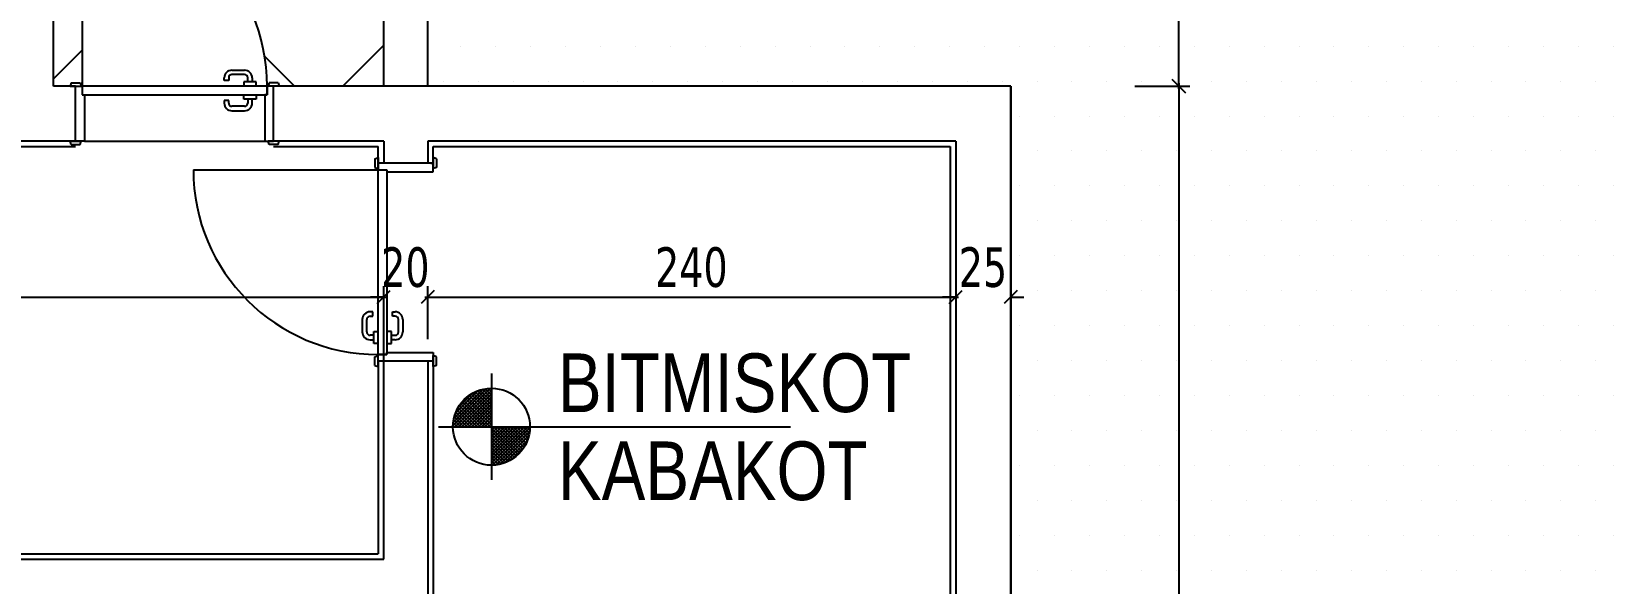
# Model space of a CAD drawing. Header units: millimetres. Extents: x 43168.9 to 43194.6, y -25545.1 to -25543.4.
# Drawn here: x 43178.7749 to 43178.9187, y -25544.0911 to -25544.041 of the extents above; entities that cross this region are included whole.
import ezdxf

# ---------------------------------------------------------------- set-up
doc = ezdxf.new("R2010")
doc.units = ezdxf.units.MM
doc.header["$LTSCALE"] = 200
for name, color, linetype in [('dograma_sgh', 43, 'Continuous'), ('duv_sgh', 4, 'Continuous'), ('gor-2_sgh', 161, 'Continuous'), ('olcuic_sgh', 183, 'Continuous'), ('siva_sgh', 145, 'Continuous'), ('tarama-zemin_sgh', 197, 'Continuous')]:
    doc.layers.add(name, color=color, linetype=linetype)
doc.styles.add('dim', font='VERDANA.TTF', dxfattribs={"width": 0.7})
doc.styles.add('text2', font='arial.ttf')

msp = doc.modelspace()

# ---------------------------------------------------------------- linework, layer by layer
at = {"color": 0, "linetype": 'ByBlock', "lineweight": -2}
for p, q in [((43178.87977, -25544.04651), (43178.87857, -25544.04531)), ((43178.87857, -25544.04531), (43178.87977, -25544.04651)), ((43178.80628, -25544.06568), (43178.80748, -25544.06448)), ((43178.80628, -25544.06568), (43178.80748, -25544.06448)), ((43178.81148, -25544.06448), (43178.81028, -25544.06568)), ((43178.81148, -25544.06448), (43178.81028, -25544.06568)), ((43178.85828, -25544.06568), (43178.85948, -25544.06448)), ((43178.85828, -25544.06568), (43178.85948, -25544.06448)), ((43178.86448, -25544.06448), (43178.86328, -25544.06568))]:
    msp.add_line(p, q, dxfattribs=at)
at = {"color": 0}
for p, q in [((43178.81668, -25544.07204), (43178.81668, -25544.0817)), ((43178.81185, -25544.07687), (43178.84385, -25544.07687))]:
    msp.add_line(p, q, dxfattribs=at)
for p, q in [((43178.81319, -25544.07677), (43178.81659, -25544.07338)), ((43178.81322, -25544.07645), (43178.81626, -25544.0734)), ((43178.81329, -25544.07608), (43178.81591, -25544.07346)), ((43178.81339, -25544.07687), (43178.81668, -25544.07358)), ((43178.81341, -25544.07565), (43178.81548, -25544.07359)), ((43178.81368, -25544.07508), (43178.81489, -25544.07387)), ((43178.81369, -25544.07687), (43178.81668, -25544.07388)), ((43178.81399, -25544.07687), (43178.81668, -25544.07418)), ((43178.81668, -25544.07669), (43178.81431, -25544.07431)), ((43178.81668, -25544.07639), (43178.81447, -25544.07417)), ((43178.81668, -25544.07609), (43178.81464, -25544.07404)), ((43178.81668, -25544.07579), (43178.81482, -25544.07392)), ((43178.81668, -25544.07549), (43178.815, -25544.0738)), ((43178.81668, -25544.07519), (43178.8152, -25544.07371)), ((43178.81668, -25544.07489), (43178.81541, -25544.07362)), ((43178.81668, -25544.07459), (43178.81563, -25544.07354)), ((43178.81668, -25544.07429), (43178.81586, -25544.07347)), ((43178.81668, -25544.07399), (43178.81612, -25544.07342)), ((43178.81668, -25544.07369), (43178.81638, -25544.07339)), ((43178.81668, -25544.07339), (43178.81666, -25544.07337)), ((43178.81447, -25544.07687), (43178.81336, -25544.07576)), ((43178.81477, -25544.07687), (43178.81345, -25544.07555)), ((43178.81507, -25544.07687), (43178.81354, -25544.07534)), ((43178.81537, -25544.07687), (43178.81365, -25544.07514)), ((43178.81567, -25544.07687), (43178.81376, -25544.07496)), ((43178.81597, -25544.07687), (43178.81388, -25544.07478)), ((43178.81627, -25544.07687), (43178.81402, -25544.07462)), ((43178.81657, -25544.07687), (43178.81415, -25544.07445)), ((43178.81429, -25544.07687), (43178.81668, -25544.07448)), ((43178.81459, -25544.07687), (43178.81668, -25544.07478)), ((43178.81489, -25544.07687), (43178.81668, -25544.07507)), ((43178.81519, -25544.07687), (43178.81668, -25544.07537)), ((43178.81549, -25544.07687), (43178.81668, -25544.07567)), ((43178.81328, -25544.07687), (43178.81319, -25544.07678)), ((43178.81358, -25544.07687), (43178.81321, -25544.07651)), ((43178.81388, -25544.07687), (43178.81325, -25544.07624)), ((43178.81417, -25544.07687), (43178.81331, -25544.076)), ((43178.81579, -25544.07687), (43178.81668, -25544.07597)), ((43178.81609, -25544.07687), (43178.81668, -25544.07627)), ((43178.81638, -25544.07687), (43178.81668, -25544.07657)), ((43178.81668, -25544.07717), (43178.81698, -25544.07687)), ((43178.81668, -25544.07747), (43178.81728, -25544.07687)), ((43178.81668, -25544.07777), (43178.81758, -25544.07687)), ((43178.81668, -25544.07807), (43178.81788, -25544.07687)), ((43178.81668, -25544.07837), (43178.81818, -25544.07687)), ((43178.81668, -25544.07867), (43178.81848, -25544.07687)), ((43178.81668, -25544.07897), (43178.81878, -25544.07687)), ((43178.81668, -25544.07927), (43178.81908, -25544.07687)), ((43178.81668, -25544.07956), (43178.81938, -25544.07687)), ((43178.81668, -25544.07986), (43178.81968, -25544.07687)), ((43178.81668, -25544.08016), (43178.81998, -25544.07687)), ((43178.8191, -25544.0794), (43178.81668, -25544.07699)), ((43178.81894, -25544.07954), (43178.81668, -25544.07728)), ((43178.81678, -25544.08036), (43178.82018, -25544.07697)), ((43178.81924, -25544.07925), (43178.81687, -25544.07687)), ((43178.81939, -25544.07909), (43178.81717, -25544.07687)), ((43178.81951, -25544.07892), (43178.81747, -25544.07687)), ((43178.81963, -25544.07874), (43178.81777, -25544.07687)), ((43178.81975, -25544.07856), (43178.81807, -25544.07687)), ((43178.81984, -25544.07835), (43178.81837, -25544.07687)), ((43178.81994, -25544.07814), (43178.81866, -25544.07687)), ((43178.82002, -25544.07792), (43178.81896, -25544.07687)), ((43178.82008, -25544.07769), (43178.81926, -25544.07687)), ((43178.82013, -25544.07744), (43178.81956, -25544.07687)), ((43178.82017, -25544.07718), (43178.81986, -25544.07687)), ((43178.82018, -25544.07689), (43178.82016, -25544.07687)), ((43178.81877, -25544.07967), (43178.81668, -25544.07758)), ((43178.8186, -25544.0798), (43178.81668, -25544.07788)), ((43178.81841, -25544.07991), (43178.81668, -25544.07818)), ((43178.81821, -25544.08001), (43178.81668, -25544.07848)), ((43178.81711, -25544.08034), (43178.82015, -25544.07729)), ((43178.81748, -25544.08027), (43178.8201, -25544.07765)), ((43178.8179, -25544.08014), (43178.81997, -25544.07808)), ((43178.81847, -25544.07987), (43178.81968, -25544.07866)), ((43178.818, -25544.0801), (43178.81668, -25544.07878)), ((43178.81779, -25544.08019), (43178.81668, -25544.07908)), ((43178.81755, -25544.08025), (43178.81668, -25544.07938)), ((43178.81731, -25544.08031), (43178.81668, -25544.07968)), ((43178.81705, -25544.08034), (43178.81668, -25544.07998)), ((43178.81677, -25544.08036), (43178.81668, -25544.08028))]:
    msp.add_line(p, q)
msp.add_circle((43178.81668, -25544.07687), 0.0035, dxfattribs=at)
at = {"layer": 'dograma_sgh', "color": 145}
for p, q in [((43178.77948, -25544.02911), (43178.77948, -25544.04591)), ((43178.78958, -25544.05351), (43178.80638, -25544.05351))]:
    msp.add_line(p, q, dxfattribs=at)
at = {"layer": 'dograma_sgh'}
for p, q in [((43178.77848, -25544.04561), (43178.77838, -25544.04591)), ((43178.77848, -25544.04561), (43178.77928, -25544.04561)), ((43178.77928, -25544.04561), (43178.77938, -25544.04591)), ((43178.79239, -25544.04541), (43178.79239, -25544.04517)), ((43178.79279, -25544.04541), (43178.79239, -25544.04541)), ((43178.79279, -25544.04517), (43178.79279, -25544.04541)), ((43178.79309, -25544.04447), (43178.79423, -25544.04447)), ((43178.79423, -25544.04487), (43178.79309, -25544.04487)), ((43178.79528, -25544.04551), (43178.79418, -25544.04551)), ((43178.79418, -25544.04551), (43178.79418, -25544.04591)), ((43178.79453, -25544.04551), (43178.79453, -25544.04517)), ((43178.79493, -25544.04517), (43178.79493, -25544.04551)), ((43178.79528, -25544.04591), (43178.79528, -25544.04551)), ((43178.79648, -25544.04561), (43178.79638, -25544.04591)), ((43178.79728, -25544.04561), (43178.79648, -25544.04561)), ((43178.79728, -25544.04561), (43178.79738, -25544.04591)), ((43178.77838, -25544.04591), (43178.77938, -25544.04591)), ((43178.77888, -25544.05091), (43178.77888, -25544.04591)), ((43178.77888, -25544.04591), (43178.77948, -25544.04591)), ((43178.79628, -25544.04591), (43178.77948, -25544.04591)), ((43178.77948, -25544.04591), (43178.77948, -25544.04671)), ((43178.77948, -25544.04591), (43178.77948, -25544.04621)), ((43178.77948, -25544.04621), (43178.77948, -25544.04671)), ((43178.77948, -25544.04671), (43178.79628, -25544.04671)), ((43178.77948, -25544.04671), (43178.77968, -25544.04671)), ((43178.77968, -25544.04671), (43178.77968, -25544.05091)), ((43178.79418, -25544.04711), (43178.79418, -25544.04671)), ((43178.79528, -25544.04671), (43178.79528, -25544.04711)), ((43178.79628, -25544.04671), (43178.79608, -25544.04671)), ((43178.79608, -25544.04671), (43178.79608, -25544.05091)), ((43178.79628, -25544.04671), (43178.79628, -25544.04591)), ((43178.79688, -25544.04591), (43178.79628, -25544.04591)), ((43178.79628, -25544.04591), (43178.79628, -25544.04621)), ((43178.79628, -25544.04621), (43178.79628, -25544.04671)), ((43178.79738, -25544.04591), (43178.79638, -25544.04591)), ((43178.79688, -25544.05091), (43178.79688, -25544.04591)), ((43178.79279, -25544.04721), (43178.79239, -25544.04721)), ((43178.79239, -25544.04721), (43178.79239, -25544.04745)), ((43178.79279, -25544.04745), (43178.79279, -25544.04721)), ((43178.79423, -25544.04775), (43178.79309, -25544.04775)), ((43178.79309, -25544.04815), (43178.79423, -25544.04815)), ((43178.79528, -25544.04711), (43178.79418, -25544.04711)), ((43178.79453, -25544.04711), (43178.79453, -25544.04745)), ((43178.79493, -25544.04745), (43178.79493, -25544.04711)), ((43178.77848, -25544.05121), (43178.77838, -25544.05091)), ((43178.77838, -25544.05091), (43178.77938, -25544.05091)), ((43178.77848, -25544.05121), (43178.77928, -25544.05121)), ((43178.77968, -25544.05091), (43178.77888, -25544.05091)), ((43178.77928, -25544.05121), (43178.77938, -25544.05091)), ((43178.77968, -25544.05091), (43178.79608, -25544.05091)), ((43178.79608, -25544.05091), (43178.79688, -25544.05091)), ((43178.79648, -25544.05121), (43178.79638, -25544.05091)), ((43178.79738, -25544.05091), (43178.79638, -25544.05091)), ((43178.79728, -25544.05121), (43178.79648, -25544.05121)), ((43178.79728, -25544.05121), (43178.79738, -25544.05091)), ((43178.80608, -25544.05251), (43178.80638, -25544.05241)), ((43178.80608, -25544.05251), (43178.80608, -25544.05331)), ((43178.80638, -25544.05241), (43178.80638, -25544.05341)), ((43178.81168, -25544.05251), (43178.81138, -25544.05241)), ((43178.81138, -25544.05241), (43178.81138, -25544.05341)), ((43178.81168, -25544.05251), (43178.81168, -25544.05331)), ((43178.80608, -25544.05331), (43178.80638, -25544.05341)), ((43178.81138, -25544.05291), (43178.80638, -25544.05291)), ((43178.80638, -25544.05291), (43178.80638, -25544.05351)), ((43178.80638, -25544.07031), (43178.80638, -25544.05351)), ((43178.80638, -25544.05351), (43178.80718, -25544.05351)), ((43178.80638, -25544.05351), (43178.80668, -25544.05351)), ((43178.80668, -25544.05351), (43178.80718, -25544.05351)), ((43178.80718, -25544.05351), (43178.80718, -25544.07031)), ((43178.80718, -25544.05351), (43178.80718, -25544.05371)), ((43178.80718, -25544.05371), (43178.81138, -25544.05371)), ((43178.81138, -25544.05371), (43178.81138, -25544.05291)), ((43178.81168, -25544.05331), (43178.81138, -25544.05341)), ((43178.80494, -25544.06712), (43178.80494, -25544.06826)), ((43178.80534, -25544.06826), (43178.80534, -25544.06712)), ((43178.80588, -25544.06642), (43178.80564, -25544.06642)), ((43178.80564, -25544.06682), (43178.80588, -25544.06682)), ((43178.80588, -25544.06682), (43178.80588, -25544.06642)), ((43178.80768, -25544.06682), (43178.80768, -25544.06642)), ((43178.80768, -25544.06642), (43178.80792, -25544.06642)), ((43178.80792, -25544.06682), (43178.80768, -25544.06682)), ((43178.80822, -25544.06826), (43178.80822, -25544.06712)), ((43178.80862, -25544.06712), (43178.80862, -25544.06826)), ((43178.80598, -25544.06856), (43178.80564, -25544.06856)), ((43178.80598, -25544.06931), (43178.80598, -25544.06821)), ((43178.80598, -25544.06821), (43178.80638, -25544.06821)), ((43178.80758, -25544.06821), (43178.80718, -25544.06821)), ((43178.80758, -25544.06931), (43178.80758, -25544.06821)), ((43178.80758, -25544.06856), (43178.80792, -25544.06856)), ((43178.80564, -25544.06896), (43178.80598, -25544.06896)), ((43178.80638, -25544.06931), (43178.80598, -25544.06931)), ((43178.80718, -25544.06931), (43178.80758, -25544.06931)), ((43178.80792, -25544.06896), (43178.80758, -25544.06896)), ((43178.80608, -25544.07051), (43178.80638, -25544.07041)), ((43178.80608, -25544.07131), (43178.80608, -25544.07051)), ((43178.80608, -25544.07131), (43178.80638, -25544.07141)), ((43178.80718, -25544.07031), (43178.80638, -25544.07031)), ((43178.80638, -25544.07091), (43178.80638, -25544.07031)), ((43178.80638, -25544.07031), (43178.80668, -25544.07031)), ((43178.80638, -25544.07141), (43178.80638, -25544.07041)), ((43178.81138, -25544.07091), (43178.80638, -25544.07091)), ((43178.80668, -25544.07031), (43178.80718, -25544.07031)), ((43178.80718, -25544.07031), (43178.80718, -25544.07011)), ((43178.80718, -25544.07011), (43178.81138, -25544.07011)), ((43178.81138, -25544.07011), (43178.81138, -25544.07091)), ((43178.81168, -25544.07051), (43178.81138, -25544.07041)), ((43178.81138, -25544.07141), (43178.81138, -25544.07041)), ((43178.81168, -25544.07131), (43178.81138, -25544.07141)), ((43178.81168, -25544.07131), (43178.81168, -25544.07051))]:
    msp.add_line(p, q, dxfattribs=at)
at = {"layer": 'dograma_sgh', "color": 145}
for centre, start, end in [((43178.77948, -25544.04591), 0, 90), ((43178.80638, -25544.05351), 180, 270)]:
    msp.add_arc(centre, 0.0168, start, end, dxfattribs=at)
at = {"layer": 'dograma_sgh'}
for centre, radius, start, end in [((43178.79309, -25544.04517), 0.0007, 90, 180), ((43178.79309, -25544.04517), 0.0003, 90, 180), ((43178.79423, -25544.04517), 0.0007, 0, 90), ((43178.79423, -25544.04517), 0.0003, 0, 90), ((43178.79309, -25544.04745), 0.0007, 180, 270), ((43178.79309, -25544.04745), 0.0003, 180, 270), ((43178.79423, -25544.04745), 0.0003, 270, 360), ((43178.79423, -25544.04745), 0.0007, 270, 360), ((43178.80564, -25544.06712), 0.0007, 90, 180), ((43178.80564, -25544.06712), 0.0003, 90, 180), ((43178.80792, -25544.06712), 0.0007, 0, 90), ((43178.80792, -25544.06712), 0.0003, 0, 90), ((43178.80564, -25544.06826), 0.0007, 180, 270), ((43178.80564, -25544.06826), 0.0003, 180, 270), ((43178.80792, -25544.06826), 0.0003, 270, 0), ((43178.80792, -25544.06826), 0.0007, 270, 0)]:
    msp.add_arc(centre, radius, start, end, dxfattribs=at)
at = {"layer": 'duv_sgh'}
for p, q in [((43178.77688, -25544.04591), (43178.77688, -25544.00074)), ((43178.77888, -25544.04591), (43178.77688, -25544.04591)), ((43178.77888, -25544.05091), (43178.77888, -25544.04591)), ((43178.86388, -25544.04591), (43178.79688, -25544.04591)), ((43178.79688, -25544.05091), (43178.79688, -25544.04591)), ((43178.86388, -25544.04591), (43178.86388, -25544.20113)), ((43178.86388, -25544.20113), (43178.86388, -25544.04591)), ((43178.77888, -25544.05091), (43178.69688, -25544.05091)), ((43178.80688, -25544.05091), (43178.79688, -25544.05091)), ((43178.80688, -25544.05091), (43178.80688, -25544.05291)), ((43178.85888, -25544.05091), (43178.81088, -25544.05091)), ((43178.81088, -25544.05091), (43178.81088, -25544.05291)), ((43178.85888, -25544.05091), (43178.85888, -25544.20265)), ((43178.85888, -25544.05091), (43178.85888, -25544.20265)), ((43178.81138, -25544.05291), (43178.80638, -25544.05291)), ((43178.81138, -25544.07091), (43178.80638, -25544.07091)), ((43178.80688, -25544.08891), (43178.80688, -25544.07091)), ((43178.81088, -25544.07091), (43178.81088, -25544.21107)), ((43178.69688, -25544.08891), (43178.80688, -25544.08891))]:
    msp.add_line(p, q, dxfattribs=at)
at = {"layer": 'gor-2_sgh'}
for p, q in [((43178.80688, -25544.04591), (43178.80688, -25543.90691)), ((43178.81088, -25544.04591), (43178.81088, -25543.91091))]:
    msp.add_line(p, q, dxfattribs=at)
at = {"layer": 'olcuic_sgh'}
for p, q in [((43178.87917, -25544.04616), (43178.87917, -25543.91066)), ((43178.87517, -25544.04591), (43178.88017, -25544.04591)), ((43178.87517, -25544.04591), (43178.88017, -25544.04591)), ((43178.87917, -25544.04566), (43178.87917, -25544.28016)), ((43178.85888, -25544.05308), (43178.85888, -25544.06608)), ((43178.85888, -25544.05308), (43178.85888, -25544.06608)), ((43178.86388, -25544.05308), (43178.86388, -25544.06608)), ((43178.80688, -25544.07708), (43178.80688, -25544.06408)), ((43178.80688, -25544.07708), (43178.80688, -25544.06408)), ((43178.81088, -25544.06891), (43178.81088, -25544.06408)), ((43178.81088, -25544.06891), (43178.81088, -25544.06408)), ((43178.69663, -25544.06508), (43178.80713, -25544.06508)), ((43178.80688, -25544.06508), (43178.80568, -25544.06508)), ((43178.81063, -25544.06508), (43178.85913, -25544.06508)), ((43178.81088, -25544.06508), (43178.81208, -25544.06508)), ((43178.85888, -25544.06508), (43178.85768, -25544.06508)), ((43178.86388, -25544.06508), (43178.86508, -25544.06508))]:
    msp.add_line(p, q, dxfattribs=at)
at = {"layer": 'siva_sgh'}
for p, q in [((43178.69738, -25544.05141), (43178.77888, -25544.05141)), ((43178.79688, -25544.05141), (43178.80638, -25544.05141)), ((43178.80638, -25544.05351), (43178.80638, -25544.05141)), ((43178.81138, -25544.05141), (43178.85838, -25544.05141)), ((43178.81138, -25544.05291), (43178.81138, -25544.05141)), ((43178.85838, -25544.05141), (43178.85838, -25544.20265)), ((43178.81118, -25544.05291), (43178.81138, -25544.05291)), ((43178.80658, -25544.07091), (43178.80638, -25544.07091)), ((43178.80638, -25544.07091), (43178.80638, -25544.08841)), ((43178.81138, -25544.07091), (43178.81138, -25544.21107)), ((43178.69738, -25544.08841), (43178.80638, -25544.08841))]:
    msp.add_line(p, q, dxfattribs=at)
at = {"layer": 'tarama-zemin_sgh'}
for p, q in [((43178.77688, -25544.04525), (43178.77948, -25544.04265)), ((43178.80316, -25544.04591), (43178.80688, -25544.04219)), ((43178.81389, -25544.04228), (43178.81389, -25544.04228)), ((43178.81706, -25544.04228), (43178.81706, -25544.04228)), ((43178.82024, -25544.04228), (43178.82024, -25544.04228)), ((43178.82341, -25544.04228), (43178.82341, -25544.04228)), ((43178.82659, -25544.04228), (43178.82659, -25544.04228)), ((43178.82976, -25544.04228), (43178.82976, -25544.04228)), ((43178.83294, -25544.04228), (43178.83294, -25544.04228)), ((43178.83611, -25544.04228), (43178.83611, -25544.04228)), ((43178.83929, -25544.04228), (43178.83929, -25544.04228)), ((43178.84246, -25544.04228), (43178.84246, -25544.04228)), ((43178.84564, -25544.04228), (43178.84564, -25544.04228)), ((43178.84881, -25544.04228), (43178.84881, -25544.04228)), ((43178.85199, -25544.04228), (43178.85199, -25544.04228)), ((43178.85516, -25544.04228), (43178.85516, -25544.04228)), ((43178.85834, -25544.04228), (43178.85834, -25544.04228)), ((43178.86151, -25544.04228), (43178.86151, -25544.04228)), ((43178.86469, -25544.04228), (43178.86469, -25544.04228)), ((43178.86786, -25544.04228), (43178.86786, -25544.04228)), ((43178.87104, -25544.04228), (43178.87104, -25544.04228)), ((43178.87421, -25544.04228), (43178.87421, -25544.04228)), ((43178.87739, -25544.04228), (43178.87739, -25544.04228)), ((43178.88056, -25544.04228), (43178.88056, -25544.04228)), ((43178.88374, -25544.04228), (43178.88374, -25544.04228)), ((43178.88691, -25544.04228), (43178.88691, -25544.04228)), ((43178.89009, -25544.04228), (43178.89009, -25544.04228)), ((43178.89326, -25544.04228), (43178.89326, -25544.04228)), ((43178.89644, -25544.04228), (43178.89644, -25544.04228)), ((43178.89961, -25544.04228), (43178.89961, -25544.04228)), ((43178.90279, -25544.04228), (43178.90279, -25544.04228)), ((43178.90596, -25544.04228), (43178.90596, -25544.04228)), ((43178.90914, -25544.04228), (43178.90914, -25544.04228)), ((43178.91231, -25544.04228), (43178.91231, -25544.04228)), ((43178.91549, -25544.04228), (43178.91549, -25544.04228)), ((43178.91866, -25544.04228), (43178.91866, -25544.04228)), ((43178.79877, -25544.04591), (43178.79606, -25544.04319)), ((43178.8123, -25544.04545), (43178.8123, -25544.04545)), ((43178.81547, -25544.04545), (43178.81547, -25544.04545)), ((43178.81865, -25544.04545), (43178.81865, -25544.04545)), ((43178.82182, -25544.04545), (43178.82182, -25544.04545)), ((43178.825, -25544.04545), (43178.825, -25544.04545)), ((43178.82817, -25544.04545), (43178.82817, -25544.04545)), ((43178.83135, -25544.04545), (43178.83135, -25544.04545)), ((43178.83452, -25544.04545), (43178.83452, -25544.04545)), ((43178.8377, -25544.04545), (43178.8377, -25544.04545)), ((43178.84087, -25544.04545), (43178.84087, -25544.04545)), ((43178.84405, -25544.04545), (43178.84405, -25544.04545)), ((43178.84722, -25544.04545), (43178.84722, -25544.04545)), ((43178.8504, -25544.04545), (43178.8504, -25544.04545)), ((43178.85357, -25544.04545), (43178.85357, -25544.04545)), ((43178.85675, -25544.04545), (43178.85675, -25544.04545)), ((43178.85992, -25544.04545), (43178.85992, -25544.04545)), ((43178.8631, -25544.04545), (43178.8631, -25544.04545)), ((43178.86627, -25544.04545), (43178.86627, -25544.04545)), ((43178.86945, -25544.04545), (43178.86945, -25544.04545)), ((43178.87262, -25544.04545), (43178.87262, -25544.04545)), ((43178.8758, -25544.04545), (43178.8758, -25544.04545)), ((43178.87897, -25544.04545), (43178.87897, -25544.04545)), ((43178.88215, -25544.04545), (43178.88215, -25544.04545)), ((43178.88532, -25544.04545), (43178.88532, -25544.04545)), ((43178.8885, -25544.04545), (43178.8885, -25544.04545)), ((43178.89167, -25544.04545), (43178.89167, -25544.04545)), ((43178.89485, -25544.04545), (43178.89485, -25544.04545)), ((43178.89802, -25544.04545), (43178.89802, -25544.04545)), ((43178.9012, -25544.04545), (43178.9012, -25544.04545)), ((43178.90437, -25544.04545), (43178.90437, -25544.04545)), ((43178.90755, -25544.04545), (43178.90755, -25544.04545)), ((43178.91072, -25544.04545), (43178.91072, -25544.04545)), ((43178.9139, -25544.04545), (43178.9139, -25544.04545)), ((43178.91707, -25544.04545), (43178.91707, -25544.04545)), ((43178.86469, -25544.04863), (43178.86469, -25544.04863)), ((43178.86786, -25544.04863), (43178.86786, -25544.04863)), ((43178.87104, -25544.04863), (43178.87104, -25544.04863)), ((43178.87421, -25544.04863), (43178.87421, -25544.04863)), ((43178.87739, -25544.04863), (43178.87739, -25544.04863)), ((43178.88056, -25544.04863), (43178.88056, -25544.04863)), ((43178.88374, -25544.04863), (43178.88374, -25544.04863)), ((43178.88691, -25544.04863), (43178.88691, -25544.04863)), ((43178.89009, -25544.04863), (43178.89009, -25544.04863)), ((43178.89326, -25544.04863), (43178.89326, -25544.04863)), ((43178.89644, -25544.04863), (43178.89644, -25544.04863)), ((43178.89961, -25544.04863), (43178.89961, -25544.04863)), ((43178.90279, -25544.04863), (43178.90279, -25544.04863)), ((43178.90596, -25544.04863), (43178.90596, -25544.04863)), ((43178.90914, -25544.04863), (43178.90914, -25544.04863)), ((43178.91231, -25544.04863), (43178.91231, -25544.04863)), ((43178.91549, -25544.04863), (43178.91549, -25544.04863)), ((43178.91866, -25544.04863), (43178.91866, -25544.04863)), ((43178.86627, -25544.0518), (43178.86627, -25544.0518)), ((43178.86945, -25544.0518), (43178.86945, -25544.0518)), ((43178.87262, -25544.0518), (43178.87262, -25544.0518)), ((43178.8758, -25544.0518), (43178.8758, -25544.0518)), ((43178.87897, -25544.0518), (43178.87897, -25544.0518)), ((43178.88215, -25544.0518), (43178.88215, -25544.0518)), ((43178.88532, -25544.0518), (43178.88532, -25544.0518)), ((43178.8885, -25544.0518), (43178.8885, -25544.0518)), ((43178.89167, -25544.0518), (43178.89167, -25544.0518)), ((43178.89485, -25544.0518), (43178.89485, -25544.0518)), ((43178.89802, -25544.0518), (43178.89802, -25544.0518)), ((43178.9012, -25544.0518), (43178.9012, -25544.0518)), ((43178.90437, -25544.0518), (43178.90437, -25544.0518)), ((43178.90755, -25544.0518), (43178.90755, -25544.0518)), ((43178.91072, -25544.0518), (43178.91072, -25544.0518)), ((43178.9139, -25544.0518), (43178.9139, -25544.0518)), ((43178.91707, -25544.0518), (43178.91707, -25544.0518)), ((43178.86469, -25544.05498), (43178.86469, -25544.05498)), ((43178.86786, -25544.05498), (43178.86786, -25544.05498)), ((43178.87104, -25544.05498), (43178.87104, -25544.05498)), ((43178.87421, -25544.05498), (43178.87421, -25544.05498)), ((43178.87739, -25544.05498), (43178.87739, -25544.05498)), ((43178.88056, -25544.05498), (43178.88056, -25544.05498)), ((43178.88374, -25544.05498), (43178.88374, -25544.05498)), ((43178.88691, -25544.05498), (43178.88691, -25544.05498)), ((43178.89009, -25544.05498), (43178.89009, -25544.05498)), ((43178.89326, -25544.05498), (43178.89326, -25544.05498)), ((43178.89644, -25544.05498), (43178.89644, -25544.05498)), ((43178.89961, -25544.05498), (43178.89961, -25544.05498)), ((43178.90279, -25544.05498), (43178.90279, -25544.05498)), ((43178.90596, -25544.05498), (43178.90596, -25544.05498)), ((43178.90914, -25544.05498), (43178.90914, -25544.05498)), ((43178.91231, -25544.05498), (43178.91231, -25544.05498)), ((43178.91549, -25544.05498), (43178.91549, -25544.05498)), ((43178.91866, -25544.05498), (43178.91866, -25544.05498)), ((43178.86627, -25544.05815), (43178.86627, -25544.05815)), ((43178.86945, -25544.05815), (43178.86945, -25544.05815)), ((43178.87262, -25544.05815), (43178.87262, -25544.05815)), ((43178.8758, -25544.05815), (43178.8758, -25544.05815)), ((43178.87897, -25544.05815), (43178.87897, -25544.05815)), ((43178.88215, -25544.05815), (43178.88215, -25544.05815)), ((43178.88532, -25544.05815), (43178.88532, -25544.05815)), ((43178.8885, -25544.05815), (43178.8885, -25544.05815)), ((43178.89167, -25544.05815), (43178.89167, -25544.05815)), ((43178.89485, -25544.05815), (43178.89485, -25544.05815)), ((43178.89802, -25544.05815), (43178.89802, -25544.05815)), ((43178.9012, -25544.05815), (43178.9012, -25544.05815)), ((43178.90437, -25544.05815), (43178.90437, -25544.05815)), ((43178.90755, -25544.05815), (43178.90755, -25544.05815)), ((43178.91072, -25544.05815), (43178.91072, -25544.05815)), ((43178.9139, -25544.05815), (43178.9139, -25544.05815)), ((43178.91707, -25544.05815), (43178.91707, -25544.05815)), ((43178.86469, -25544.06133), (43178.86469, -25544.06133)), ((43178.86786, -25544.06133), (43178.86786, -25544.06133)), ((43178.87104, -25544.06133), (43178.87104, -25544.06133)), ((43178.87421, -25544.06133), (43178.87421, -25544.06133)), ((43178.87739, -25544.06133), (43178.87739, -25544.06133)), ((43178.88056, -25544.06133), (43178.88056, -25544.06133)), ((43178.88374, -25544.06133), (43178.88374, -25544.06133)), ((43178.88691, -25544.06133), (43178.88691, -25544.06133)), ((43178.89009, -25544.06133), (43178.89009, -25544.06133)), ((43178.89326, -25544.06133), (43178.89326, -25544.06133)), ((43178.89644, -25544.06133), (43178.89644, -25544.06133)), ((43178.89961, -25544.06133), (43178.89961, -25544.06133)), ((43178.90279, -25544.06133), (43178.90279, -25544.06133)), ((43178.90596, -25544.06133), (43178.90596, -25544.06133)), ((43178.90914, -25544.06133), (43178.90914, -25544.06133)), ((43178.91231, -25544.06133), (43178.91231, -25544.06133)), ((43178.91549, -25544.06133), (43178.91549, -25544.06133)), ((43178.91866, -25544.06133), (43178.91866, -25544.06133)), ((43178.86627, -25544.0645), (43178.86627, -25544.0645)), ((43178.86945, -25544.0645), (43178.86945, -25544.0645)), ((43178.87262, -25544.0645), (43178.87262, -25544.0645)), ((43178.8758, -25544.0645), (43178.8758, -25544.0645)), ((43178.87897, -25544.0645), (43178.87897, -25544.0645)), ((43178.88215, -25544.0645), (43178.88215, -25544.0645)), ((43178.88532, -25544.0645), (43178.88532, -25544.0645)), ((43178.8885, -25544.0645), (43178.8885, -25544.0645)), ((43178.89167, -25544.0645), (43178.89167, -25544.0645)), ((43178.89485, -25544.0645), (43178.89485, -25544.0645)), ((43178.89802, -25544.0645), (43178.89802, -25544.0645)), ((43178.9012, -25544.0645), (43178.9012, -25544.0645)), ((43178.90437, -25544.0645), (43178.90437, -25544.0645)), ((43178.90755, -25544.0645), (43178.90755, -25544.0645)), ((43178.91072, -25544.0645), (43178.91072, -25544.0645)), ((43178.9139, -25544.0645), (43178.9139, -25544.0645)), ((43178.91707, -25544.0645), (43178.91707, -25544.0645)), ((43178.86469, -25544.06768), (43178.86469, -25544.06768)), ((43178.86786, -25544.06768), (43178.86786, -25544.06768)), ((43178.87104, -25544.06768), (43178.87104, -25544.06768)), ((43178.87421, -25544.06768), (43178.87421, -25544.06768)), ((43178.87739, -25544.06768), (43178.87739, -25544.06768)), ((43178.88056, -25544.06768), (43178.88056, -25544.06768)), ((43178.88374, -25544.06768), (43178.88374, -25544.06768)), ((43178.88691, -25544.06768), (43178.88691, -25544.06768)), ((43178.89009, -25544.06768), (43178.89009, -25544.06768)), ((43178.89326, -25544.06768), (43178.89326, -25544.06768)), ((43178.89644, -25544.06768), (43178.89644, -25544.06768)), ((43178.89961, -25544.06768), (43178.89961, -25544.06768)), ((43178.90279, -25544.06768), (43178.90279, -25544.06768)), ((43178.90596, -25544.06768), (43178.90596, -25544.06768)), ((43178.90914, -25544.06768), (43178.90914, -25544.06768)), ((43178.91231, -25544.06768), (43178.91231, -25544.06768)), ((43178.91549, -25544.06768), (43178.91549, -25544.06768)), ((43178.91866, -25544.06768), (43178.91866, -25544.06768)), ((43178.86627, -25544.07085), (43178.86627, -25544.07085)), ((43178.86945, -25544.07085), (43178.86945, -25544.07085)), ((43178.87262, -25544.07085), (43178.87262, -25544.07085)), ((43178.8758, -25544.07085), (43178.8758, -25544.07085)), ((43178.87897, -25544.07085), (43178.87897, -25544.07085)), ((43178.88215, -25544.07085), (43178.88215, -25544.07085)), ((43178.88532, -25544.07085), (43178.88532, -25544.07085)), ((43178.8885, -25544.07085), (43178.8885, -25544.07085)), ((43178.89167, -25544.07085), (43178.89167, -25544.07085)), ((43178.89485, -25544.07085), (43178.89485, -25544.07085)), ((43178.89802, -25544.07085), (43178.89802, -25544.07085)), ((43178.9012, -25544.07085), (43178.9012, -25544.07085)), ((43178.90437, -25544.07085), (43178.90437, -25544.07085)), ((43178.90755, -25544.07085), (43178.90755, -25544.07085)), ((43178.91072, -25544.07085), (43178.91072, -25544.07085)), ((43178.9139, -25544.07085), (43178.9139, -25544.07085)), ((43178.91707, -25544.07085), (43178.91707, -25544.07085)), ((43178.86469, -25544.07403), (43178.86469, -25544.07403)), ((43178.86786, -25544.07403), (43178.86786, -25544.07403)), ((43178.87104, -25544.07403), (43178.87104, -25544.07403)), ((43178.87421, -25544.07403), (43178.87421, -25544.07403)), ((43178.87739, -25544.07403), (43178.87739, -25544.07403)), ((43178.88056, -25544.07403), (43178.88056, -25544.07403)), ((43178.88374, -25544.07403), (43178.88374, -25544.07403)), ((43178.88691, -25544.07403), (43178.88691, -25544.07403)), ((43178.89009, -25544.07403), (43178.89009, -25544.07403)), ((43178.89326, -25544.07403), (43178.89326, -25544.07403)), ((43178.89644, -25544.07403), (43178.89644, -25544.07403)), ((43178.89961, -25544.07403), (43178.89961, -25544.07403)), ((43178.90279, -25544.07403), (43178.90279, -25544.07403)), ((43178.90596, -25544.07403), (43178.90596, -25544.07403)), ((43178.90914, -25544.07403), (43178.90914, -25544.07403)), ((43178.91231, -25544.07403), (43178.91231, -25544.07403)), ((43178.91549, -25544.07403), (43178.91549, -25544.07403)), ((43178.91866, -25544.07403), (43178.91866, -25544.07403)), ((43178.86627, -25544.0772), (43178.86627, -25544.0772)), ((43178.86945, -25544.0772), (43178.86945, -25544.0772)), ((43178.87262, -25544.0772), (43178.87262, -25544.0772)), ((43178.8758, -25544.0772), (43178.8758, -25544.0772)), ((43178.87897, -25544.0772), (43178.87897, -25544.0772)), ((43178.88215, -25544.0772), (43178.88215, -25544.0772)), ((43178.88532, -25544.0772), (43178.88532, -25544.0772)), ((43178.8885, -25544.0772), (43178.8885, -25544.0772)), ((43178.89167, -25544.0772), (43178.89167, -25544.0772)), ((43178.89485, -25544.0772), (43178.89485, -25544.0772)), ((43178.89802, -25544.0772), (43178.89802, -25544.0772)), ((43178.9012, -25544.0772), (43178.9012, -25544.0772)), ((43178.90437, -25544.0772), (43178.90437, -25544.0772)), ((43178.90755, -25544.0772), (43178.90755, -25544.0772)), ((43178.91072, -25544.0772), (43178.91072, -25544.0772)), ((43178.9139, -25544.0772), (43178.9139, -25544.0772)), ((43178.91707, -25544.0772), (43178.91707, -25544.0772)), ((43178.86469, -25544.08038), (43178.86469, -25544.08038)), ((43178.86786, -25544.08038), (43178.86786, -25544.08038)), ((43178.87104, -25544.08038), (43178.87104, -25544.08038)), ((43178.87421, -25544.08038), (43178.87421, -25544.08038)), ((43178.87739, -25544.08038), (43178.87739, -25544.08038)), ((43178.88056, -25544.08038), (43178.88056, -25544.08038)), ((43178.88374, -25544.08038), (43178.88374, -25544.08038)), ((43178.88691, -25544.08038), (43178.88691, -25544.08038)), ((43178.89009, -25544.08038), (43178.89009, -25544.08038)), ((43178.89326, -25544.08038), (43178.89326, -25544.08038)), ((43178.89644, -25544.08038), (43178.89644, -25544.08038)), ((43178.89961, -25544.08038), (43178.89961, -25544.08038)), ((43178.90279, -25544.08038), (43178.90279, -25544.08038)), ((43178.90596, -25544.08038), (43178.90596, -25544.08038)), ((43178.90914, -25544.08038), (43178.90914, -25544.08038)), ((43178.91231, -25544.08038), (43178.91231, -25544.08038)), ((43178.91549, -25544.08038), (43178.91549, -25544.08038)), ((43178.91866, -25544.08038), (43178.91866, -25544.08038)), ((43178.86627, -25544.08355), (43178.86627, -25544.08355)), ((43178.86945, -25544.08355), (43178.86945, -25544.08355)), ((43178.87262, -25544.08355), (43178.87262, -25544.08355)), ((43178.8758, -25544.08355), (43178.8758, -25544.08355)), ((43178.87897, -25544.08355), (43178.87897, -25544.08355)), ((43178.88215, -25544.08355), (43178.88215, -25544.08355)), ((43178.88532, -25544.08355), (43178.88532, -25544.08355)), ((43178.8885, -25544.08355), (43178.8885, -25544.08355)), ((43178.89167, -25544.08355), (43178.89167, -25544.08355)), ((43178.89485, -25544.08355), (43178.89485, -25544.08355)), ((43178.89802, -25544.08355), (43178.89802, -25544.08355)), ((43178.9012, -25544.08355), (43178.9012, -25544.08355)), ((43178.90437, -25544.08355), (43178.90437, -25544.08355)), ((43178.90755, -25544.08355), (43178.90755, -25544.08355)), ((43178.91072, -25544.08355), (43178.91072, -25544.08355)), ((43178.9139, -25544.08355), (43178.9139, -25544.08355)), ((43178.91707, -25544.08355), (43178.91707, -25544.08355)), ((43178.86469, -25544.08673), (43178.86469, -25544.08673)), ((43178.86786, -25544.08673), (43178.86786, -25544.08673)), ((43178.87104, -25544.08673), (43178.87104, -25544.08673)), ((43178.87421, -25544.08673), (43178.87421, -25544.08673)), ((43178.87739, -25544.08673), (43178.87739, -25544.08673)), ((43178.88056, -25544.08673), (43178.88056, -25544.08673)), ((43178.88374, -25544.08673), (43178.88374, -25544.08673)), ((43178.88691, -25544.08673), (43178.88691, -25544.08673)), ((43178.89009, -25544.08673), (43178.89009, -25544.08673)), ((43178.89326, -25544.08673), (43178.89326, -25544.08673)), ((43178.89644, -25544.08673), (43178.89644, -25544.08673)), ((43178.89961, -25544.08673), (43178.89961, -25544.08673)), ((43178.90279, -25544.08673), (43178.90279, -25544.08673)), ((43178.90596, -25544.08673), (43178.90596, -25544.08673)), ((43178.90914, -25544.08673), (43178.90914, -25544.08673)), ((43178.91231, -25544.08673), (43178.91231, -25544.08673)), ((43178.91549, -25544.08673), (43178.91549, -25544.08673)), ((43178.91866, -25544.08673), (43178.91866, -25544.08673)), ((43178.86627, -25544.0899), (43178.86627, -25544.0899)), ((43178.86945, -25544.0899), (43178.86945, -25544.0899)), ((43178.87262, -25544.0899), (43178.87262, -25544.0899)), ((43178.8758, -25544.0899), (43178.8758, -25544.0899)), ((43178.87897, -25544.0899), (43178.87897, -25544.0899)), ((43178.88215, -25544.0899), (43178.88215, -25544.0899)), ((43178.88532, -25544.0899), (43178.88532, -25544.0899)), ((43178.8885, -25544.0899), (43178.8885, -25544.0899)), ((43178.89167, -25544.0899), (43178.89167, -25544.0899)), ((43178.89485, -25544.0899), (43178.89485, -25544.0899)), ((43178.89802, -25544.0899), (43178.89802, -25544.0899)), ((43178.9012, -25544.0899), (43178.9012, -25544.0899)), ((43178.90437, -25544.0899), (43178.90437, -25544.0899)), ((43178.90755, -25544.0899), (43178.90755, -25544.0899)), ((43178.91072, -25544.0899), (43178.91072, -25544.0899)), ((43178.9139, -25544.0899), (43178.9139, -25544.0899)), ((43178.91707, -25544.0899), (43178.91707, -25544.0899))]:
    msp.add_line(p, q, dxfattribs=at)

# ---------------------------------------------------------------- texts
at = {"color": 0, "style": 'text2', "width": 0.8}
for tag, p, s in [('BITMISKOT', (43178.82272, -25544.07554), '+0,10'), ('KABAKOT', (43178.82272, -25544.08354), '±0,00')]:
    msp.add_attdef(tag, p, s, height=0.005333, dxfattribs=at)
at = {"layer": 'olcuic_sgh', "color": 2, "style": 'dim', "width": 0.7}
for s, p in [('20', (43178.80665, -25544.06416)), ('240', (43178.83155, -25544.06416)), ('25', (43178.85916, -25544.06416))]:
    msp.add_text(s, height=0.0036, dxfattribs=at).set_placement(p)

doc.saveas('drawing.dxf')
